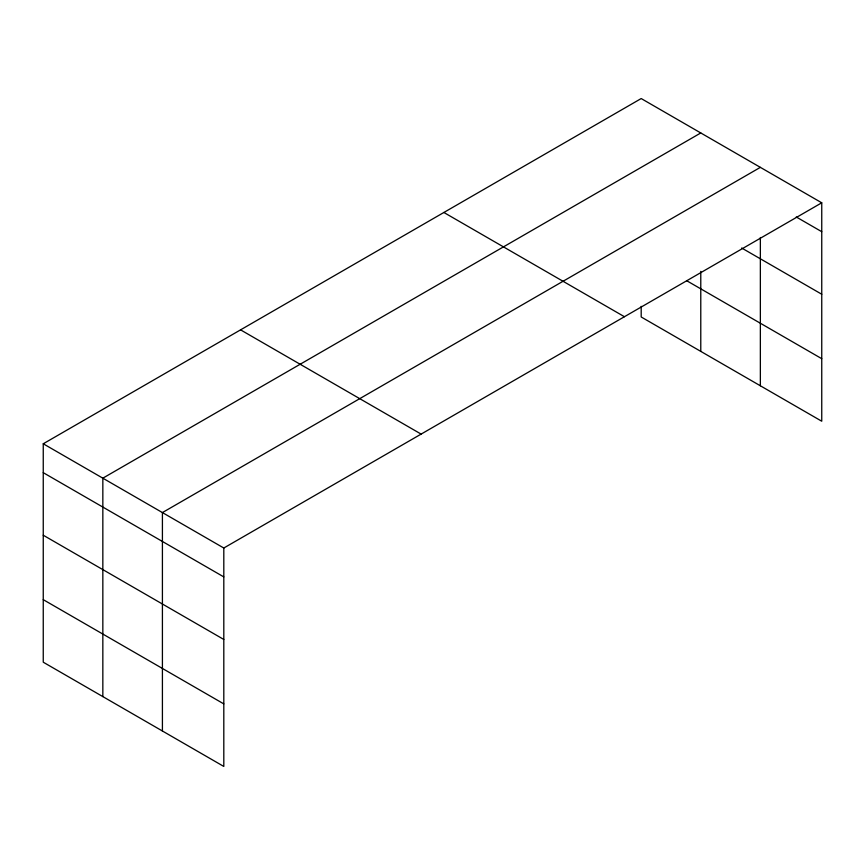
<?xml version="1.0" encoding="UTF-8"?>
<svg xmlns="http://www.w3.org/2000/svg" width="865" height="865" viewBox="0 0 865 865"><rect width="100%" height="100%" fill="white"/><g stroke="black" fill="none" stroke-linecap="round" stroke-linejoin="round"><path stroke-width="1.3" d="M43.25 443.777L223.808 548.021L223.808 766.444L43.25 662.201L43.25 443.777L641.192 98.556L821.75 202.799L821.75 421.223L641.192 316.979L641.192 306.34M700.78 132.961L102.838 478.172L102.838 696.606M760.357 167.356L162.415 512.577L162.415 731.001M223.808 548.021L821.75 202.799M796.265 216.985L821.75 231.69M741.673 248.006L821.75 294.241M686.756 280.747L821.75 358.683M443.875 212.476L624.433 316.72M240.567 329.857L421.125 434.1M43.25 472.668L223.808 576.912M43.25 535.219L223.808 639.462M43.25 599.661L223.808 703.894M760.357 237.507L760.357 385.779M700.78 271.383L700.78 351.385"/></g></svg>
